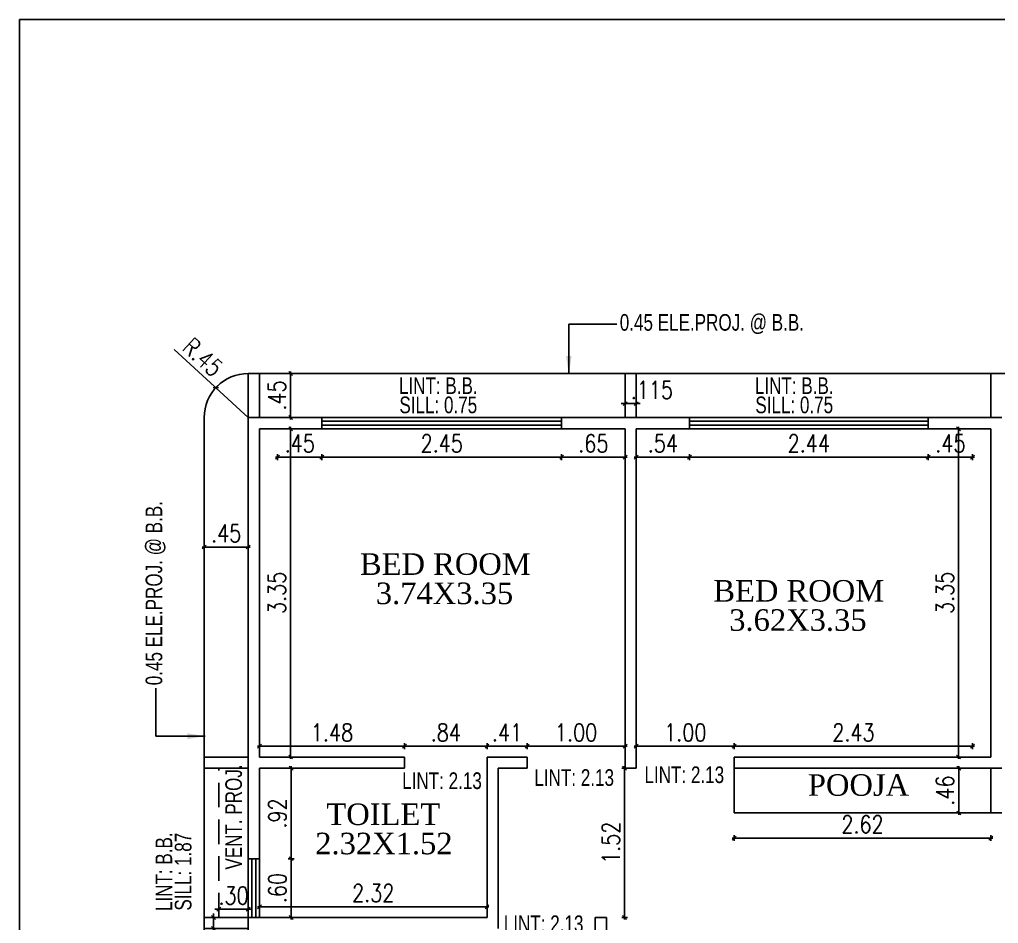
# Model space of a CAD drawing. Header units: inches. Extents: x 14235 to 14499, y 0 to 2549.
# Drawn here: x 14439.61 to 14449.6, y 2374.31 to 2383.54 of the extents above; entities that cross this region are included whole.
import ezdxf
from ezdxf.enums import TextEntityAlignment as Align

# ---------------------------------------------------------------- set-up
doc = ezdxf.new("R2010")
doc.units = ezdxf.units.IN
doc.header["$LTSCALE"] = 0.25
doc.header["$MEASUREMENT"] = 0
doc.header["$PDMODE"] = 35
doc.linetypes.add('DASHEDX2', pattern=[1.5, 1, -0.5])
for name, color, linetype in [('edge back', 34, 'Continuous'), ('edges', 1, 'Continuous'), ('proj-internal', 1, 'DASHEDX2'), ('text-large', 7, 'Continuous'), ('wall', 7, 'Continuous'), ('windows', 106, 'Continuous'), ('WORK TEX', 6, 'Continuous'), ('WORKING DIM', 7, 'Continuous')]:
    doc.layers.add(name, color=color, linetype=linetype)
doc.styles.add('ARIAL', font='TIMES_0.TTF')
doc.styles.add('ARL', font='swisscl_0.ttf')
doc.styles.add('romans', font='romans.shx', dxfattribs={"width": 0.8})
doc.dimstyles.new('121', dxfattribs={"dimscale": 0.1, "dimtxt": 1.8, "dimasz": 0.2, "dimexe": 0.03125, "dimexo": 0.25, "dimgap": 0.5, "dimtad": 1, "dimzin": 4, "dimdsep": 46, "dimtxsty": 'romans', "dimblk1": 'MINITICK', "dimblk2": 'MINITICK', "dimsah": 1, "dimcen": 1, "dimse1": 1, "dimse2": 1, "dimclrd": 252, "dimclre": 256, "dimclrt": 7, "dimadec": 3, "dimazin": 0, "dimtfac": 0.8, "dimtix": 1, "dimtmove": 2, "dimatfit": 3, "dimfxl": 0, "dimtolj": 1, "dimtzin": 3, "dimarcsym": 0})
doc.dimstyles.new('DFSGSG', dxfattribs={"dimtxt": 0.17, "dimasz": 0.18, "dimexe": 0.18, "dimexo": 0.0625, "dimgap": 0.09, "dimtad": 1, "dimzin": 0, "dimdsep": 46, "dimtxsty": 'ARIAL', "dimcen": 0.09, "dimse1": 1, "dimse2": 1, "dimaunit": 1, "dimadec": 0, "dimazin": 0, "dimtfac": 1, "dimtix": 1, "dimtofl": 0, "dimtmove": 0, "dimatfit": 3, "dimfxl": 0, "dimtolj": 1, "dimtzin": 0, "dimarcsym": 0})

# ---------------------------------------------------------------- blocks, each defined once
blk = doc.blocks.new('MINITICK')
at = {"color": 7}
for p, q in [((1, 1), (-1, -1)), ((-1, 0), (1, 0)), ((0, -1.5), (0, 1.5))]:
    blk.add_line(p, q, dxfattribs=at)
blk = doc.blocks.new('*D2027')
at = {"layer": 'Defpoints', "color": 0, "transparency": 16777216}
for p in [(14442.2407, 2379.361), (14442.6929, 2379.361), (14442.6929, 2379.0715)]:
    blk.add_point(p, dxfattribs=at)
at = {"layer": 'WORKING DIM', "color": 252, "lineweight": -2, "transparency": 16777216}
blk.add_line((14442.2607, 2379.0715), (14442.6729, 2379.0715), dxfattribs=at)
at = {"layer": 'WORKING DIM', "color": 252, "lineweight": -2, "transparency": 16777216, "xscale": 0.02, "yscale": 0.02, "zscale": 0.02, "rotation": 180}
blk.add_blockref('MINITICK', (14442.2407, 2379.0715), dxfattribs=at)
at = {"layer": 'WORKING DIM', "color": 252, "lineweight": -2, "transparency": 16777216, "xscale": 0.02, "yscale": 0.02, "zscale": 0.02}
blk.add_blockref('MINITICK', (14442.6929, 2379.0715), dxfattribs=at)
at = {"layer": 'WORKING DIM', "color": 7, "transparency": 16777216, "insert": (14442.4668, 2379.2115), "char_height": 0.18, "attachment_point": 5, "style": 'romans'}
blk.add_mtext('\\A1;.45', dxfattribs=at)
blk = doc.blocks.new('*D2028')
at = {"layer": 'Defpoints', "color": 0, "transparency": 16777216}
for p in [(14442.6929, 2379.361), (14445.1419, 2379.361), (14445.1419, 2379.0715)]:
    blk.add_point(p, dxfattribs=at)
at = {"layer": 'WORKING DIM', "color": 252, "lineweight": -2, "transparency": 16777216}
blk.add_line((14442.7129, 2379.0715), (14445.1219, 2379.0715), dxfattribs=at)
at = {"layer": 'WORKING DIM', "color": 252, "lineweight": -2, "transparency": 16777216, "xscale": 0.02, "yscale": 0.02, "zscale": 0.02, "rotation": 180}
blk.add_blockref('MINITICK', (14442.6929, 2379.0715), dxfattribs=at)
at = {"layer": 'WORKING DIM', "color": 252, "lineweight": -2, "transparency": 16777216, "xscale": 0.02, "yscale": 0.02, "zscale": 0.02}
blk.add_blockref('MINITICK', (14445.1419, 2379.0715), dxfattribs=at)
at = {"layer": 'WORKING DIM', "color": 7, "transparency": 16777216, "insert": (14443.9174, 2379.2115), "char_height": 0.18, "attachment_point": 5, "style": 'romans'}
blk.add_mtext('\\A1;2.45', dxfattribs=at)
blk = doc.blocks.new('*D2029')
at = {"layer": 'Defpoints', "color": 0, "transparency": 16777216}
for p in [(14445.1419, 2379.361), (14445.7897, 2379.361), (14445.7897, 2379.0715)]:
    blk.add_point(p, dxfattribs=at)
at = {"layer": 'WORKING DIM', "color": 252, "lineweight": -2, "transparency": 16777216}
blk.add_line((14445.1619, 2379.0715), (14445.7697, 2379.0715), dxfattribs=at)
at = {"layer": 'WORKING DIM', "color": 252, "lineweight": -2, "transparency": 16777216, "xscale": 0.02, "yscale": 0.02, "zscale": 0.02, "rotation": 180}
blk.add_blockref('MINITICK', (14445.1419, 2379.0715), dxfattribs=at)
at = {"layer": 'WORKING DIM', "color": 252, "lineweight": -2, "transparency": 16777216, "xscale": 0.02, "yscale": 0.02, "zscale": 0.02}
blk.add_blockref('MINITICK', (14445.7897, 2379.0715), dxfattribs=at)
at = {"layer": 'WORKING DIM', "color": 7, "transparency": 16777216, "insert": (14445.4658, 2379.2115), "char_height": 0.18, "attachment_point": 5, "style": 'romans'}
blk.add_mtext('\\A1;.65', dxfattribs=at)
blk = doc.blocks.new('*D2030')
at = {"layer": 'Defpoints', "color": 0, "transparency": 16777216}
for p in [(14442.2407, 2379.361), (14442.3739, 2376.0073), (14442.3739, 2376.0073)]:
    blk.add_point(p, dxfattribs=at)
at = {"layer": 'WORKING DIM', "color": 252, "lineweight": -2, "transparency": 16777216}
blk.add_line((14442.3739, 2379.341), (14442.3739, 2376.0273), dxfattribs=at)
at = {"layer": 'WORKING DIM', "color": 252, "lineweight": -2, "transparency": 16777216, "xscale": 0.02, "yscale": 0.02, "zscale": 0.02}
for p, rotation in [((14442.3739, 2379.361), 90), ((14442.3739, 2376.0073), 270)]:
    blk.add_blockref('MINITICK', p, dxfattribs=dict(at, rotation=rotation))
at = {"layer": 'WORKING DIM', "color": 7, "transparency": 16777216, "insert": (14442.2339, 2377.6842), "char_height": 0.18, "attachment_point": 5, "rotation": 90, "style": 'romans'}
blk.add_mtext('\\A1;3.35', dxfattribs=at)
blk = doc.blocks.new('*D2031')
at = {"layer": 'Defpoints', "color": 0, "transparency": 16777216}
for p in [(14443.5375, 2376.1177), (14442.055, 2376.0073), (14443.5375, 2376.0073)]:
    blk.add_point(p, dxfattribs=at)
at = {"layer": 'WORKING DIM', "color": 252, "lineweight": -2, "transparency": 16777216}
blk.add_line((14442.075, 2376.1177), (14443.5175, 2376.1177), dxfattribs=at)
at = {"layer": 'WORKING DIM', "color": 252, "lineweight": -2, "transparency": 16777216, "xscale": 0.02, "yscale": 0.02, "zscale": 0.02, "rotation": 180}
blk.add_blockref('MINITICK', (14442.055, 2376.1177), dxfattribs=at)
at = {"layer": 'WORKING DIM', "color": 252, "lineweight": -2, "transparency": 16777216, "xscale": 0.02, "yscale": 0.02, "zscale": 0.02}
blk.add_blockref('MINITICK', (14443.5375, 2376.1177), dxfattribs=at)
at = {"layer": 'WORKING DIM', "color": 7, "transparency": 16777216, "insert": (14442.7962, 2376.2577), "char_height": 0.18, "attachment_point": 5, "style": 'romans'}
blk.add_mtext('\\A1;1.48', dxfattribs=at)
blk = doc.blocks.new('*D2032')
at = {"layer": 'Defpoints', "color": 0, "transparency": 16777216}
for p in [(14444.3797, 2376.1177), (14443.5375, 2375.893), (14444.3797, 2375.893)]:
    blk.add_point(p, dxfattribs=at)
at = {"layer": 'WORKING DIM', "color": 252, "lineweight": -2, "transparency": 16777216}
blk.add_line((14443.5575, 2376.1177), (14444.3597, 2376.1177), dxfattribs=at)
at = {"layer": 'WORKING DIM', "color": 252, "lineweight": -2, "transparency": 16777216, "xscale": 0.02, "yscale": 0.02, "zscale": 0.02, "rotation": 180}
blk.add_blockref('MINITICK', (14443.5375, 2376.1177), dxfattribs=at)
at = {"layer": 'WORKING DIM', "color": 252, "lineweight": -2, "transparency": 16777216, "xscale": 0.02, "yscale": 0.02, "zscale": 0.02}
blk.add_blockref('MINITICK', (14444.3797, 2376.1177), dxfattribs=at)
at = {"layer": 'WORKING DIM', "color": 7, "transparency": 16777216, "insert": (14443.9586, 2376.2577), "char_height": 0.18, "attachment_point": 5, "style": 'romans'}
blk.add_mtext('\\A1;.84', dxfattribs=at)
blk = doc.blocks.new('*D2033')
at = {"layer": 'Defpoints', "color": 0, "transparency": 16777216}
for p in [(14444.7889, 2376.1177), (14444.3797, 2376.0073), (14444.7889, 2376.0073)]:
    blk.add_point(p, dxfattribs=at)
at = {"layer": 'WORKING DIM', "color": 252, "lineweight": -2, "transparency": 16777216}
blk.add_line((14444.3997, 2376.1177), (14444.7689, 2376.1177), dxfattribs=at)
at = {"layer": 'WORKING DIM', "color": 252, "lineweight": -2, "transparency": 16777216, "xscale": 0.02, "yscale": 0.02, "zscale": 0.02, "rotation": 180}
blk.add_blockref('MINITICK', (14444.3797, 2376.1177), dxfattribs=at)
at = {"layer": 'WORKING DIM', "color": 252, "lineweight": -2, "transparency": 16777216, "xscale": 0.02, "yscale": 0.02, "zscale": 0.02}
blk.add_blockref('MINITICK', (14444.7889, 2376.1177), dxfattribs=at)
at = {"layer": 'WORKING DIM', "color": 7, "transparency": 16777216, "insert": (14444.5843, 2376.2577), "char_height": 0.18, "attachment_point": 5, "style": 'romans'}
blk.add_mtext('\\A1;.41', dxfattribs=at)
blk = doc.blocks.new('*D2034')
at = {"layer": 'Defpoints', "color": 0, "transparency": 16777216}
for p in [(14445.7897, 2376.1177), (14444.7889, 2375.9502), (14445.7897, 2375.9502)]:
    blk.add_point(p, dxfattribs=at)
at = {"layer": 'WORKING DIM', "color": 252, "lineweight": -2, "transparency": 16777216}
blk.add_line((14444.8089, 2376.1177), (14445.7697, 2376.1177), dxfattribs=at)
at = {"layer": 'WORKING DIM', "color": 252, "lineweight": -2, "transparency": 16777216, "xscale": 0.02, "yscale": 0.02, "zscale": 0.02, "rotation": 180}
blk.add_blockref('MINITICK', (14444.7889, 2376.1177), dxfattribs=at)
at = {"layer": 'WORKING DIM', "color": 252, "lineweight": -2, "transparency": 16777216, "xscale": 0.02, "yscale": 0.02, "zscale": 0.02}
blk.add_blockref('MINITICK', (14445.7897, 2376.1177), dxfattribs=at)
at = {"layer": 'WORKING DIM', "color": 7, "transparency": 16777216, "insert": (14445.2893, 2376.2577), "char_height": 0.18, "attachment_point": 5, "style": 'romans'}
blk.add_mtext('\\A1;1.00', dxfattribs=at)
blk = doc.blocks.new('*D2035')
at = {"layer": 'Defpoints', "color": 0, "transparency": 16777216}
for p in [(14442.055, 2375.893), (14442.3789, 2375.893), (14442.055, 2374.9684)]:
    blk.add_point(p, dxfattribs=at)
at = {"layer": 'WORKING DIM', "color": 252, "lineweight": -2, "transparency": 16777216}
blk.add_line((14442.3789, 2374.9884), (14442.3789, 2375.873), dxfattribs=at)
at = {"layer": 'WORKING DIM', "color": 252, "lineweight": -2, "transparency": 16777216, "xscale": 0.02, "yscale": 0.02, "zscale": 0.02}
for p, rotation in [((14442.3789, 2375.893), 90), ((14442.3789, 2374.9684), 270)]:
    blk.add_blockref('MINITICK', p, dxfattribs=dict(at, rotation=rotation))
at = {"layer": 'WORKING DIM', "color": 7, "transparency": 16777216, "insert": (14442.2389, 2375.4307), "char_height": 0.18, "attachment_point": 5, "rotation": 90, "style": 'romans'}
blk.add_mtext('\\A1;.92', dxfattribs=at)
blk = doc.blocks.new('*D2036')
at = {"layer": 'Defpoints', "color": 0, "transparency": 16777216}
for p in [(14442.055, 2374.9684), (14442.055, 2374.3686), (14442.3789, 2374.3686)]:
    blk.add_point(p, dxfattribs=at)
at = {"layer": 'WORKING DIM', "color": 252, "lineweight": -2, "transparency": 16777216}
blk.add_line((14442.3789, 2374.9484), (14442.3789, 2374.3886), dxfattribs=at)
at = {"layer": 'WORKING DIM', "color": 252, "lineweight": -2, "transparency": 16777216, "xscale": 0.02, "yscale": 0.02, "zscale": 0.02}
for p, rotation in [((14442.3789, 2374.9684), 90), ((14442.3789, 2374.3686), 270)]:
    blk.add_blockref('MINITICK', p, dxfattribs=dict(at, rotation=rotation))
at = {"layer": 'WORKING DIM', "color": 7, "transparency": 16777216, "insert": (14442.2389, 2374.6685), "char_height": 0.18, "attachment_point": 5, "rotation": 90, "style": 'romans'}
blk.add_mtext('\\A1;.60', dxfattribs=at)
blk = doc.blocks.new('*D2037')
at = {"layer": 'Defpoints', "color": 0, "transparency": 16777216}
for p in [(14442.055, 2374.5212), (14444.3797, 2374.5212), (14444.3797, 2374.4773)]:
    blk.add_point(p, dxfattribs=at)
at = {"layer": 'WORKING DIM', "color": 252, "lineweight": -2, "transparency": 16777216}
blk.add_line((14442.075, 2374.4773), (14444.3597, 2374.4773), dxfattribs=at)
at = {"layer": 'WORKING DIM', "color": 252, "lineweight": -2, "transparency": 16777216, "xscale": 0.02, "yscale": 0.02, "zscale": 0.02, "rotation": 180}
blk.add_blockref('MINITICK', (14442.055, 2374.4773), dxfattribs=at)
at = {"layer": 'WORKING DIM', "color": 252, "lineweight": -2, "transparency": 16777216, "xscale": 0.02, "yscale": 0.02, "zscale": 0.02}
blk.add_blockref('MINITICK', (14444.3797, 2374.4773), dxfattribs=at)
at = {"layer": 'WORKING DIM', "color": 7, "transparency": 16777216, "insert": (14443.2173, 2374.6173), "char_height": 0.18, "attachment_point": 5, "style": 'romans'}
blk.add_mtext('\\A1;2.32', dxfattribs=at)
blk = doc.blocks.new('*D2038')
at = {"layer": 'Defpoints', "color": 0, "transparency": 16777216}
for p in [(14445.9041, 2379.361), (14446.4467, 2379.361), (14446.4467, 2379.0715)]:
    blk.add_point(p, dxfattribs=at)
at = {"layer": 'WORKING DIM', "color": 252, "lineweight": -2, "transparency": 16777216}
blk.add_line((14445.9241, 2379.0715), (14446.4267, 2379.0715), dxfattribs=at)
at = {"layer": 'WORKING DIM', "color": 252, "lineweight": -2, "transparency": 16777216, "xscale": 0.02, "yscale": 0.02, "zscale": 0.02, "rotation": 180}
blk.add_blockref('MINITICK', (14445.9041, 2379.0715), dxfattribs=at)
at = {"layer": 'WORKING DIM', "color": 252, "lineweight": -2, "transparency": 16777216, "xscale": 0.02, "yscale": 0.02, "zscale": 0.02}
blk.add_blockref('MINITICK', (14446.4467, 2379.0715), dxfattribs=at)
at = {"layer": 'WORKING DIM', "color": 7, "transparency": 16777216, "insert": (14446.1754, 2379.2115), "char_height": 0.18, "attachment_point": 5, "style": 'romans'}
blk.add_mtext('\\A1;.54', dxfattribs=at)
blk = doc.blocks.new('*D2039')
at = {"layer": 'Defpoints', "color": 0, "transparency": 16777216}
for p in [(14446.4467, 2379.3991), (14448.8857, 2379.3991), (14448.8857, 2379.0715)]:
    blk.add_point(p, dxfattribs=at)
at = {"layer": 'WORKING DIM', "color": 252, "lineweight": -2, "transparency": 16777216}
blk.add_line((14446.4667, 2379.0715), (14448.8657, 2379.0715), dxfattribs=at)
at = {"layer": 'WORKING DIM', "color": 252, "lineweight": -2, "transparency": 16777216, "xscale": 0.02, "yscale": 0.02, "zscale": 0.02, "rotation": 180}
blk.add_blockref('MINITICK', (14446.4467, 2379.0715), dxfattribs=at)
at = {"layer": 'WORKING DIM', "color": 252, "lineweight": -2, "transparency": 16777216, "xscale": 0.02, "yscale": 0.02, "zscale": 0.02}
blk.add_blockref('MINITICK', (14448.8857, 2379.0715), dxfattribs=at)
at = {"layer": 'WORKING DIM', "color": 7, "transparency": 16777216, "insert": (14447.6662, 2379.2115), "char_height": 0.18, "attachment_point": 5, "style": 'romans'}
blk.add_mtext('\\A1;2.44', dxfattribs=at)
blk = doc.blocks.new('*D2040')
at = {"layer": 'Defpoints', "color": 0, "transparency": 16777216}
for p in [(14448.8857, 2379.361), (14449.3388, 2379.361), (14448.8857, 2379.0715)]:
    blk.add_point(p, dxfattribs=at)
at = {"layer": 'WORKING DIM', "color": 252, "lineweight": -2, "transparency": 16777216}
blk.add_line((14449.3188, 2379.0715), (14448.9057, 2379.0715), dxfattribs=at)
at = {"layer": 'WORKING DIM', "color": 252, "lineweight": -2, "transparency": 16777216, "xscale": 0.02, "yscale": 0.02, "zscale": 0.02, "rotation": 180}
blk.add_blockref('MINITICK', (14448.8857, 2379.0715), dxfattribs=at)
at = {"layer": 'WORKING DIM', "color": 252, "lineweight": -2, "transparency": 16777216, "xscale": 0.02, "yscale": 0.02, "zscale": 0.02}
blk.add_blockref('MINITICK', (14449.3388, 2379.0715), dxfattribs=at)
at = {"layer": 'WORKING DIM', "color": 7, "transparency": 16777216, "insert": (14449.1123, 2379.2115), "char_height": 0.18, "attachment_point": 5, "style": 'romans'}
blk.add_mtext('\\A1;.45', dxfattribs=at)
blk = doc.blocks.new('*D2041')
at = {"layer": 'Defpoints', "color": 0, "transparency": 16777216}
for p in [(14448.9833, 2379.361), (14448.8632, 2376.0073), (14449.1961, 2376.0073)]:
    blk.add_point(p, dxfattribs=at)
at = {"layer": 'WORKING DIM', "color": 252, "lineweight": -2, "transparency": 16777216}
blk.add_line((14449.1961, 2379.341), (14449.1961, 2376.0273), dxfattribs=at)
at = {"layer": 'WORKING DIM', "color": 252, "lineweight": -2, "transparency": 16777216, "xscale": 0.02, "yscale": 0.02, "zscale": 0.02}
for p, rotation in [((14449.1961, 2379.361), 90), ((14449.1961, 2376.0073), 270)]:
    blk.add_blockref('MINITICK', p, dxfattribs=dict(at, rotation=rotation))
at = {"layer": 'WORKING DIM', "color": 7, "transparency": 16777216, "insert": (14449.0561, 2377.6842), "char_height": 0.18, "attachment_point": 5, "rotation": 90, "style": 'romans'}
blk.add_mtext('\\A1;3.35', dxfattribs=at)
blk = doc.blocks.new('*D2042')
at = {"layer": 'Defpoints', "color": 0, "transparency": 16777216}
for p in [(14449.3388, 2376.2173), (14449.3388, 2376.1177), (14446.9049, 2376.0073)]:
    blk.add_point(p, dxfattribs=at)
at = {"layer": 'WORKING DIM', "color": 252, "lineweight": -2, "transparency": 16777216}
blk.add_line((14446.9249, 2376.1177), (14449.3188, 2376.1177), dxfattribs=at)
at = {"layer": 'WORKING DIM', "color": 252, "lineweight": -2, "transparency": 16777216, "xscale": 0.02, "yscale": 0.02, "zscale": 0.02, "rotation": 180}
blk.add_blockref('MINITICK', (14446.9049, 2376.1177), dxfattribs=at)
at = {"layer": 'WORKING DIM', "color": 252, "lineweight": -2, "transparency": 16777216, "xscale": 0.02, "yscale": 0.02, "zscale": 0.02}
blk.add_blockref('MINITICK', (14449.3388, 2376.1177), dxfattribs=at)
at = {"layer": 'WORKING DIM', "color": 7, "transparency": 16777216, "insert": (14448.1219, 2376.2577), "char_height": 0.18, "attachment_point": 5, "style": 'romans'}
blk.add_mtext('\\A1;2.43', dxfattribs=at)
blk = doc.blocks.new('*D2043')
at = {"layer": 'Defpoints', "color": 0, "transparency": 16777216}
for p in [(14445.9041, 2376.1177), (14445.9041, 2376.0073), (14446.9049, 2376.0073)]:
    blk.add_point(p, dxfattribs=at)
at = {"layer": 'WORKING DIM', "color": 252, "lineweight": -2, "transparency": 16777216}
blk.add_line((14446.8849, 2376.1177), (14445.9241, 2376.1177), dxfattribs=at)
at = {"layer": 'WORKING DIM', "color": 252, "lineweight": -2, "transparency": 16777216, "xscale": 0.02, "yscale": 0.02, "zscale": 0.02, "rotation": 180}
blk.add_blockref('MINITICK', (14445.9041, 2376.1177), dxfattribs=at)
at = {"layer": 'WORKING DIM', "color": 252, "lineweight": -2, "transparency": 16777216, "xscale": 0.02, "yscale": 0.02, "zscale": 0.02}
blk.add_blockref('MINITICK', (14446.9049, 2376.1177), dxfattribs=at)
at = {"layer": 'WORKING DIM', "color": 7, "transparency": 16777216, "insert": (14446.4045, 2376.2577), "char_height": 0.18, "attachment_point": 5, "style": 'romans'}
blk.add_mtext('\\A1;1.00', dxfattribs=at)
blk = doc.blocks.new('*D2049')
at = {"layer": 'Defpoints', "color": 0, "transparency": 16777216}
for p in [(14445.8469, 2375.893), (14445.7849, 2374.3686), (14445.7849, 2374.3686)]:
    blk.add_point(p, dxfattribs=at)
at = {"layer": 'WORKING DIM', "color": 252, "lineweight": -2, "transparency": 16777216}
blk.add_line((14445.7849, 2375.873), (14445.7849, 2374.3886), dxfattribs=at)
at = {"layer": 'WORKING DIM', "color": 252, "lineweight": -2, "transparency": 16777216, "xscale": 0.02, "yscale": 0.02, "zscale": 0.02}
for p, rotation in [((14445.7849, 2375.893), 90), ((14445.7849, 2374.3686), 270)]:
    blk.add_blockref('MINITICK', p, dxfattribs=dict(at, rotation=rotation))
at = {"layer": 'WORKING DIM', "color": 7, "transparency": 16777216, "insert": (14445.6449, 2375.1308), "char_height": 0.18, "attachment_point": 5, "rotation": 90, "style": 'romans'}
blk.add_mtext('\\A1;1.52', dxfattribs=at)
blk = doc.blocks.new('*D2072')
at = {"layer": 'Defpoints', "color": 0, "transparency": 16777216}
for p in [(14449.1803, 2375.893), (14449.1803, 2375.4357), (14449.1978, 2375.4357)]:
    blk.add_point(p, dxfattribs=at)
at = {"layer": 'WORKING DIM', "color": 252, "lineweight": -2, "transparency": 16777216}
blk.add_line((14449.1978, 2375.873), (14449.1978, 2375.4557), dxfattribs=at)
at = {"layer": 'WORKING DIM', "color": 252, "lineweight": -2, "transparency": 16777216, "xscale": 0.02, "yscale": 0.02, "zscale": 0.02}
for p, rotation in [((14449.1978, 2375.893), 90), ((14449.1978, 2375.4357), 270)]:
    blk.add_blockref('MINITICK', p, dxfattribs=dict(at, rotation=rotation))
at = {"layer": 'WORKING DIM', "color": 7, "transparency": 16777216, "insert": (14449.0578, 2375.6643), "char_height": 0.18, "attachment_point": 5, "rotation": 90, "style": 'romans'}
blk.add_mtext('\\A1;.46', dxfattribs=at)
blk = doc.blocks.new('*D2073')
at = {"layer": 'Defpoints', "color": 0, "transparency": 16777216}
for p in [(14446.9049, 2375.6643), (14449.5245, 2375.6643), (14446.9049, 2375.1795)]:
    blk.add_point(p, dxfattribs=at)
at = {"layer": 'WORKING DIM', "color": 252, "lineweight": -2, "transparency": 16777216}
blk.add_line((14449.5045, 2375.1795), (14446.9249, 2375.1795), dxfattribs=at)
at = {"layer": 'WORKING DIM', "color": 252, "lineweight": -2, "transparency": 16777216, "xscale": 0.02, "yscale": 0.02, "zscale": 0.02, "rotation": 180}
blk.add_blockref('MINITICK', (14446.9049, 2375.1795), dxfattribs=at)
at = {"layer": 'WORKING DIM', "color": 252, "lineweight": -2, "transparency": 16777216, "xscale": 0.02, "yscale": 0.02, "zscale": 0.02}
blk.add_blockref('MINITICK', (14449.5245, 2375.1795), dxfattribs=at)
at = {"layer": 'WORKING DIM', "color": 7, "transparency": 16777216, "insert": (14448.2147, 2375.3195), "char_height": 0.18, "attachment_point": 5, "style": 'romans'}
blk.add_mtext('\\A1;2.62', dxfattribs=at)
blk = doc.blocks.new('*D1795')
at = {"layer": 'Defpoints', "color": 0, "transparency": 16777216}
for p in [(14442.7555, 2379.9253), (14442.3739, 2379.4753), (14442.7555, 2379.4753)]:
    blk.add_point(p, dxfattribs=at)
at = {"layer": 'WORKING DIM', "color": 252, "lineweight": -2, "transparency": 16777216}
blk.add_line((14442.3739, 2379.9053), (14442.3739, 2379.4953), dxfattribs=at)
at = {"layer": 'WORKING DIM', "color": 252, "lineweight": -2, "transparency": 16777216, "xscale": 0.02, "yscale": 0.02, "zscale": 0.02}
for p, rotation in [((14442.3739, 2379.9253), 90), ((14442.3739, 2379.4753), 270)]:
    blk.add_blockref('MINITICK', p, dxfattribs=dict(at, rotation=rotation))
at = {"layer": 'WORKING DIM', "color": 7, "transparency": 16777216, "insert": (14442.2339, 2379.7003), "char_height": 0.18, "attachment_point": 5, "rotation": 90, "style": 'romans'}
blk.add_mtext('\\A1;.45', dxfattribs=at)
blk = doc.blocks.new('*D1796')
at = {"layer": 'Defpoints', "color": 0, "transparency": 16777216}
for p in [(14441.4907, 2378.422), (14441.9407, 2378.3527), (14441.4907, 2378.1526)]:
    blk.add_point(p, dxfattribs=at)
at = {"layer": 'WORKING DIM', "color": 252, "lineweight": -2, "transparency": 16777216}
blk.add_line((14441.9207, 2378.1526), (14441.5107, 2378.1526), dxfattribs=at)
at = {"layer": 'WORKING DIM', "color": 252, "lineweight": -2, "transparency": 16777216, "xscale": 0.02, "yscale": 0.02, "zscale": 0.02, "rotation": 180}
blk.add_blockref('MINITICK', (14441.4907, 2378.1526), dxfattribs=at)
at = {"layer": 'WORKING DIM', "color": 252, "lineweight": -2, "transparency": 16777216, "xscale": 0.02, "yscale": 0.02, "zscale": 0.02}
blk.add_blockref('MINITICK', (14441.9407, 2378.1526), dxfattribs=at)
at = {"layer": 'WORKING DIM', "color": 7, "transparency": 16777216, "insert": (14441.7157, 2378.2926), "char_height": 0.18, "attachment_point": 5, "style": 'romans'}
blk.add_mtext('\\A1;.45', dxfattribs=at)
blk = doc.blocks.new('*D1568')
at = {"layer": 'Defpoints', "color": 0, "transparency": 16777216}
for p in [(14441.6095, 2379.7799), (14441.9407, 2379.4753)]:
    blk.add_point(p, dxfattribs=at)
at = {"layer": 'WORKING DIM', "color": 252, "lineweight": -2, "transparency": 16777216}
for p, q in [((14441.1834, 2380.1718), (14441.5947, 2379.7935)), ((14441.9407, 2379.4753), (14441.6095, 2379.7799))]:
    blk.add_line(p, q, dxfattribs=at)
at = {"layer": 'WORKING DIM', "color": 252, "lineweight": -2, "transparency": 16777216, "xscale": 0.02, "yscale": 0.02, "zscale": 0.02, "rotation": 317.3921065829818}
blk.add_blockref('MINITICK', (14441.6095, 2379.7799), dxfattribs=at)
at = {"layer": 'WORKING DIM', "color": 7, "transparency": 16777216, "insert": (14441.4765, 2380.0925), "char_height": 0.18, "attachment_point": 5, "rotation": 317.39211, "style": 'romans'}
blk.add_mtext('\\A1;R.45', dxfattribs=at)
blk = doc.blocks.new('*D1801')
at = {"layer": 'Defpoints', "color": 0, "transparency": 16777216}
for p in [(14441.6407, 2374.6573), (14441.9407, 2374.5759), (14441.6407, 2374.4517)]:
    blk.add_point(p, dxfattribs=at)
at = {"layer": 'WORKING DIM', "color": 252, "lineweight": -2, "transparency": 16777216}
for p, q in [((14441.6207, 2374.4517), (14441.6007, 2374.4517)), ((14441.9407, 2374.4517), (14441.6407, 2374.4517)), ((14441.9607, 2374.4517), (14441.9807, 2374.4517))]:
    blk.add_line(p, q, dxfattribs=at)
at = {"layer": 'WORKING DIM', "color": 252, "lineweight": -2, "transparency": 16777216, "xscale": 0.02, "yscale": 0.02, "zscale": 0.02}
blk.add_blockref('MINITICK', (14441.6407, 2374.4517), dxfattribs=at)
at = {"layer": 'WORKING DIM', "color": 252, "lineweight": -2, "transparency": 16777216, "xscale": 0.02, "yscale": 0.02, "zscale": 0.02, "rotation": 180}
blk.add_blockref('MINITICK', (14441.9407, 2374.4517), dxfattribs=at)
at = {"layer": 'WORKING DIM', "color": 7, "transparency": 16777216, "insert": (14441.7907, 2374.5917), "char_height": 0.18, "attachment_point": 5, "style": 'romans'}
blk.add_mtext('\\A1;.30', dxfattribs=at)
blk = doc.blocks.new('*D1577')
at = {"layer": 'Defpoints', "color": 0, "transparency": 16777216}
for p in [(14441.5631, 2374.3686), (14441.5631, 2374.2543), (14441.5867, 2374.2543)]:
    blk.add_point(p, dxfattribs=at)
at = {"layer": 'WORKING DIM', "color": 252, "lineweight": -2, "transparency": 16777216}
for p, q in [((14441.5867, 2374.3886), (14441.5867, 2374.4086)), ((14441.5867, 2374.3686), (14441.5867, 2374.2543)), ((14441.5867, 2374.2343), (14441.5867, 2374.2143))]:
    blk.add_line(p, q, dxfattribs=at)
at = {"layer": 'WORKING DIM', "color": 252, "lineweight": -2, "transparency": 16777216, "xscale": 0.02, "yscale": 0.02, "zscale": 0.02}
for p, rotation in [((14441.5867, 2374.3686), 270), ((14441.5867, 2374.2543), 90)]:
    blk.add_blockref('MINITICK', p, dxfattribs=dict(at, rotation=rotation))
at = {"layer": 'WORKING DIM', "color": 7, "transparency": 16777216, "insert": (14441.7267, 2374.0293), "char_height": 0.18, "attachment_point": 5, "rotation": 90, "style": 'romans'}
blk.add_mtext('\\A1;.115', dxfattribs=at)
blk = doc.blocks.new('*D1583')
at = {"layer": 'Defpoints', "color": 0, "transparency": 16777216}
for p in [(14445.7897, 2379.594), (14445.9041, 2379.6176), (14445.9041, 2379.594)]:
    blk.add_point(p, dxfattribs=at)
at = {"layer": 'WORKING DIM', "color": 252, "lineweight": -2, "transparency": 16777216}
for p, q in [((14445.7697, 2379.6176), (14445.7497, 2379.6176)), ((14445.7897, 2379.6176), (14445.9041, 2379.6176)), ((14445.9241, 2379.6176), (14445.9441, 2379.6176))]:
    blk.add_line(p, q, dxfattribs=at)
at = {"layer": 'WORKING DIM', "color": 252, "lineweight": -2, "transparency": 16777216, "xscale": 0.02, "yscale": 0.02, "zscale": 0.02}
blk.add_blockref('MINITICK', (14445.7897, 2379.6176), dxfattribs=at)
at = {"layer": 'WORKING DIM', "color": 252, "lineweight": -2, "transparency": 16777216, "xscale": 0.02, "yscale": 0.02, "zscale": 0.02, "rotation": 180}
blk.add_blockref('MINITICK', (14445.9041, 2379.6176), dxfattribs=at)
at = {"layer": 'WORKING DIM', "color": 7, "transparency": 16777216, "insert": (14446.0637, 2379.7576), "char_height": 0.18, "attachment_point": 5, "style": 'romans'}
blk.add_mtext('\\A1;.115', dxfattribs=at)

msp = doc.modelspace()

# ---------------------------------------------------------------- linework, layer by layer
at = {"layer": 'edge back'}
for p in [(14446.9049, 2375.893), (14449.5245, 2375.4357)]:
    msp.add_line(p, (14446.9049, 2375.4357), dxfattribs=at)
at = {"layer": 'edges', "ltscale": 0.4}
for p, q in [((14463.7775, 2379.9253), (14441.9407, 2379.9253)), ((14449.6388, 2379.9253), (14449.5245, 2379.9253)), ((14449.5245, 2379.9253), (14449.5245, 2379.4753)), ((14441.4907, 2379.4753), (14441.4907, 2369.8262))]:
    msp.add_line(p, q, dxfattribs=at)
for points in [[(14442.055, 2379.4753), (14442.055, 2379.9253), (14441.9407, 2379.9253), (14441.9407, 2379.4753)], [(14445.9041, 2379.4753), (14445.9041, 2379.9253), (14445.7897, 2379.9253), (14445.7897, 2379.4753)], [(14441.9407, 2376.0073), (14441.4907, 2376.0073), (14441.4907, 2375.893), (14441.9407, 2375.893)], [(14441.9407, 2374.3686), (14441.4907, 2374.3686), (14441.4907, 2374.2543), (14441.9407, 2374.2543)]]:
    msp.add_lwpolyline(points, dxfattribs=at)
msp.add_arc((14441.9407, 2379.4753), 0.45, 90, 180, dxfattribs=at)
at = {"layer": 'proj-internal'}
msp.add_line((14441.6407, 2374.3686), (14441.6407, 2375.893), dxfattribs=at)
at = {"layer": 'wall'}
for p, q in [((14442.6929, 2379.4753), (14441.9407, 2379.4753)), ((14441.9407, 2379.4753), (14441.9407, 2374.9684)), ((14442.6929, 2379.361), (14442.6929, 2379.4753)), ((14445.1419, 2379.361), (14445.1419, 2379.4753)), ((14446.4467, 2379.4753), (14445.1419, 2379.4753)), ((14446.4467, 2379.361), (14446.4467, 2379.4753)), ((14448.8857, 2379.361), (14448.8857, 2379.4753)), ((14449.6388, 2379.4753), (14448.8857, 2379.4753)), ((14442.6929, 2379.361), (14442.055, 2379.361)), ((14442.055, 2379.361), (14442.055, 2376.0073)), ((14445.7897, 2379.361), (14445.1419, 2379.361)), ((14445.7897, 2375.893), (14445.7897, 2379.361)), ((14445.9041, 2375.893), (14445.9041, 2379.361)), ((14446.4467, 2379.361), (14445.9041, 2379.361)), ((14449.5245, 2379.361), (14448.8857, 2379.361)), ((14449.5245, 2376.0073), (14449.5245, 2379.361)), ((14443.5375, 2376.0073), (14442.055, 2376.0073)), ((14443.5375, 2376.0073), (14443.5375, 2375.893)), ((14444.7889, 2376.0073), (14444.3797, 2376.0073)), ((14444.3797, 2376.0073), (14444.3797, 2374.3686)), ((14444.7889, 2375.893), (14444.7889, 2376.0073)), ((14446.9049, 2375.893), (14446.9049, 2376.0073)), ((14449.5245, 2376.0073), (14446.9049, 2376.0073)), ((14443.5375, 2375.893), (14442.055, 2375.893)), ((14442.055, 2375.893), (14442.055, 2374.9684)), ((14444.7889, 2375.893), (14444.494, 2375.893)), ((14444.494, 2375.893), (14444.494, 2374.3686)), ((14445.9041, 2375.893), (14445.7897, 2375.893)), ((14449.6388, 2375.893), (14446.9049, 2375.893)), ((14449.5245, 2375.4357), (14449.5245, 2375.893)), ((14449.6388, 2375.4357), (14449.5245, 2375.4357)), ((14442.055, 2374.9684), (14441.9407, 2374.9684)), ((14441.9407, 2374.3686), (14441.9407, 2373.9213)), ((14444.3797, 2374.3686), (14441.9407, 2374.3686)), ((14444.494, 2374.2543), (14444.494, 2374.3686)), ((14444.494, 2374.3686), (14444.494, 2374.3686)), ((14445.4849, 2371.1293), (14445.4849, 2374.3686)), ((14445.5992, 2374.3686), (14445.4849, 2374.3686)), ((14445.5992, 2373.2634), (14445.5992, 2374.3686))]:
    msp.add_line(p, q, dxfattribs=at)
msp.add_lwpolyline([(14465.7284, 2383.5412), (14439.6051, 2383.5412), (14439.6051, 2346.5992), (14465.7284, 2346.5992)], close=True, dxfattribs=at)
at = {"layer": 'windows'}
for p, q in [((14445.1419, 2379.4753), (14442.6929, 2379.4753)), ((14448.8857, 2379.4753), (14446.4467, 2379.4753)), ((14445.1419, 2379.4372), (14442.6929, 2379.4372)), ((14445.1419, 2379.3991), (14442.6929, 2379.3991)), ((14448.8857, 2379.4372), (14446.4467, 2379.4372)), ((14448.8857, 2379.3991), (14446.4467, 2379.3991)), ((14445.1419, 2379.361), (14442.6929, 2379.361)), ((14448.8857, 2379.361), (14446.4467, 2379.361)), ((14441.9407, 2374.9684), (14441.9407, 2374.3686)), ((14441.9788, 2374.9684), (14441.9788, 2374.3686)), ((14442.0169, 2374.9684), (14442.0169, 2374.3686)), ((14442.055, 2374.9684), (14442.055, 2374.3686))]:
    msp.add_line(p, q, dxfattribs=at)

# ---------------------------------------------------------------- texts
at = {"layer": 'text-large', "style": 'ARIAL'}
for s, p in [('BED ROOM', (14443.9541, 2377.9783)), ('3.74X3.35', (14443.9454, 2377.6798)), ('BED ROOM', (14447.5635, 2377.7051)), ('3.62X3.35', (14447.5548, 2377.4066)), ('POOJA', (14448.1735, 2375.7213)), ('TOILET', (14443.3201, 2375.4225)), ('2.32X1.52', (14443.3263, 2375.124))]:
    msp.add_text(s, height=0.22, dxfattribs=at).set_placement(p, align=Align.MIDDLE_CENTER)
at = {"layer": 'WORK TEX', "style": 'ARL'}
for s, p in [('0.45 ELE.PROJ. @ B.B.', (14446.6762, 2380.4475)), ('LINT: B.B.', (14443.8818, 2379.801)), ('LINT: B.B.', (14447.5174, 2379.801)), ('SILL: 0.75', (14443.8818, 2379.6045)), ('SILL: 0.75', (14447.5174, 2379.6045)), ('LINT: 2.13', (14445.2697, 2375.7977)), ('LINT: 2.13', (14446.3946, 2375.8263)), ('LINT: 2.13', (14443.9198, 2375.7655)), ('LINT: 2.13', (14444.9576, 2374.304))]:
    msp.add_text(s, height=0.17, dxfattribs=at).set_placement(p, align=Align.MIDDLE_CENTER)
for s, p in [('0.45 ELE.PROJ. @ B.B.', (14440.9774, 2377.6813)), ('LINT: B.B.', (14441.079, 2374.8355)), ('SILL: 1.87', (14441.2755, 2374.8355))]:
    msp.add_text(s, height=0.17, rotation=90, dxfattribs=at).set_placement(p, align=Align.MIDDLE_CENTER)
at = {"layer": 'WORK TEX', "color": 3, "style": 'ARL'}
msp.add_text('VENT. PROJ.', height=0.17, rotation=90, dxfattribs=at).set_placement((14441.7914, 2375.3944), align=Align.MIDDLE_CENTER)

# ---------------------------------------------------------------- dimensions: what is measured, and where the dimension line sits
at = {"layer": 'WORKING DIM'}
dim = msp.add_radius_dim(center=(14441.9407, 2379.4753), mpoint=(14441.6095, 2379.7799), dimstyle='121', override={"dimfxl": 0.18, "dimfxlon": 1}, dxfattribs=at)
dim.commit()
dim.dimension.update_dxf_attribs({"geometry": '*D1568', "text_midpoint": (14441.4765, 2380.0925)})
for base, p1, p2, picture, middle in [((14442.3739, 2379.4753), (14442.7555, 2379.9253), (14442.7555, 2379.4753), '*D1795', (14442.2339, 2379.7003)), ((14442.3739, 2376.0073), (14442.2407, 2379.361), (14442.3739, 2376.0073), '*D2030', (14442.2339, 2377.6842)), ((14449.1961, 2376.0073), (14448.9833, 2379.361), (14448.8632, 2376.0073), '*D2041', (14449.0561, 2377.6842)), ((14442.3789, 2375.893), (14442.055, 2374.9684), (14442.055, 2375.893), '*D2035', (14442.2389, 2375.4307)), ((14445.7849, 2374.3686), (14445.8469, 2375.893), (14445.7849, 2374.3686), '*D2049', (14445.6449, 2375.1308)), ((14449.1978, 2375.4357), (14449.1803, 2375.893), (14449.1803, 2375.4357), '*D2072', (14449.0578, 2375.6643)), ((14442.3789, 2374.3686), (14442.055, 2374.9684), (14442.055, 2374.3686), '*D2036', (14442.2389, 2374.6685))]:
    dim = msp.add_linear_dim(base=base, p1=p1, p2=p2, angle=90, dimstyle='121', override={"dimfxl": 0.18, "dimfxlon": 1}, dxfattribs=at)
    dim.commit()
    dim.dimension.update_dxf_attribs({"geometry": picture, "text_midpoint": middle})
dim = msp.add_linear_dim(base=(14445.9041, 2379.6176), p1=(14445.7897, 2379.594), p2=(14445.9041, 2379.594), text='.115', dimstyle='121', override={"dimfxl": 0.18, "dimfxlon": 1}, dxfattribs=at)
dim.commit()
dim.dimension.update_dxf_attribs({"geometry": '*D1583', "text_midpoint": (14446.0637, 2379.7576), "dimtype": 160})
for base, p1, p2, picture, middle in [((14448.8857, 2379.0715), (14446.4467, 2379.3991), (14448.8857, 2379.3991), '*D2039', (14447.6662, 2379.2115)), ((14442.6929, 2379.0715), (14442.2407, 2379.361), (14442.6929, 2379.361), '*D2027', (14442.4668, 2379.2115)), ((14445.1419, 2379.0715), (14442.6929, 2379.361), (14445.1419, 2379.361), '*D2028', (14443.9174, 2379.2115)), ((14445.7897, 2379.0715), (14445.1419, 2379.361), (14445.7897, 2379.361), '*D2029', (14445.4658, 2379.2115)), ((14446.4467, 2379.0715), (14445.9041, 2379.361), (14446.4467, 2379.361), '*D2038', (14446.1754, 2379.2115)), ((14448.8857, 2379.0715), (14449.3388, 2379.361), (14448.8857, 2379.361), '*D2040', (14449.1123, 2379.2115)), ((14441.4907, 2378.1526), (14441.9407, 2378.3527), (14441.4907, 2378.422), '*D1796', (14441.7157, 2378.2926)), ((14443.5375, 2376.1177), (14442.055, 2376.0073), (14443.5375, 2376.0073), '*D2031', (14442.7962, 2376.2577)), ((14444.3797, 2376.1177), (14443.5375, 2375.893), (14444.3797, 2375.893), '*D2032', (14443.9586, 2376.2577)), ((14444.7889, 2376.1177), (14444.3797, 2376.0073), (14444.7889, 2376.0073), '*D2033', (14444.5843, 2376.2577)), ((14445.7897, 2376.1177), (14444.7889, 2375.9502), (14445.7897, 2375.9502), '*D2034', (14445.2893, 2376.2577)), ((14445.9041, 2376.1177), (14446.9049, 2376.0073), (14445.9041, 2376.0073), '*D2043', (14446.4045, 2376.2577)), ((14449.3388, 2376.1177), (14446.9049, 2376.0073), (14449.3388, 2376.2173), '*D2042', (14448.1219, 2376.2577)), ((14446.9049, 2375.1795), (14449.5245, 2375.6643), (14446.9049, 2375.6643), '*D2073', (14448.2147, 2375.3195)), ((14441.6407, 2374.4517), (14441.9407, 2374.5759), (14441.6407, 2374.6573), '*D1801', (14441.7907, 2374.5917)), ((14444.3797, 2374.4773), (14442.055, 2374.5212), (14444.3797, 2374.5212), '*D2037', (14443.2173, 2374.6173))]:
    dim = msp.add_linear_dim(base=base, p1=p1, p2=p2, dimstyle='121', override={"dimfxl": 0.18, "dimfxlon": 1}, dxfattribs=at)
    dim.commit()
    dim.dimension.update_dxf_attribs({"geometry": picture, "text_midpoint": middle})
dim = msp.add_linear_dim(base=(14441.5867, 2374.2543), p1=(14441.5631, 2374.3686), p2=(14441.5631, 2374.2543), angle=270, text='.115', dimstyle='121', override={"dimfxl": 0.18, "dimfxlon": 1}, dxfattribs=at)
dim.commit()
dim.dimension.update_dxf_attribs({"geometry": '*D1577', "text_midpoint": (14441.7267, 2374.0293), "dimtype": 160})

# ---------------------------------------------------------------- leaders
at = {"layer": 'wall'}
for points in [[(14445.2149, 2379.9256), (14445.2149, 2380.4278), (14445.7058, 2380.4278)], [(14441.4994, 2376.22), (14440.9972, 2376.22), (14440.9972, 2376.7108)]]:
    msp.add_leader(points, dimstyle='DFSGSG', override={"dimgap": 0.09, "dimtad": 0, "dimarcsym": 1}, dxfattribs=at)

doc.saveas('drawing.dxf')
